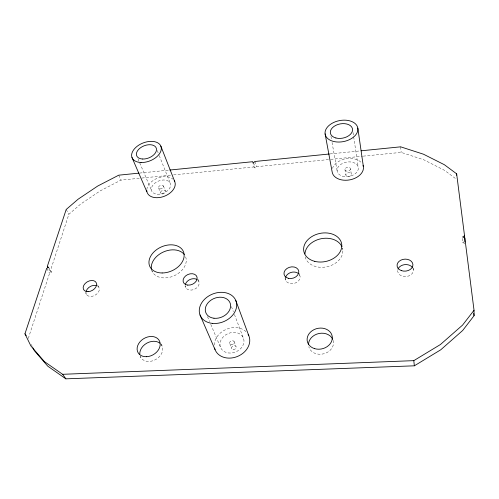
<?xml version="1.0" encoding="UTF-8"?>
<svg xmlns="http://www.w3.org/2000/svg" width="499" height="499" viewBox="0 0 499 499"><rect width="100%" height="100%" fill="white"/><g stroke="black" fill="none" stroke-linecap="round" stroke-linejoin="round"><path stroke-width="0.37" stroke-dasharray="2.5 1.87" d="M28.3 338.391L49.619 273.159L51.54 272.074L48.578 267.333M51.54 272.074L50.256 271.219L68.862 214.289L80.701 204.035L100.131 190.924L121.026 180.102L141.136 178.112M252.575 161.72L254.053 166.94L255.083 167.976L256.386 166.71L329.939 159.43M462.629 238.385L462.71 242.583L463.989 241.778M139.639 173.072L169.03 170.115M330.107 153.923L359.567 150.96M141.909 178.037L170.527 175.205M173.621 174.899L254.053 166.94M330.712 159.356L362.461 156.218M363.235 156.137L401.171 152.388L423.813 159.799L444.547 170.334L456.791 179.497M462.71 242.583L464.9 243.506M46.638 268.425L49.619 273.159M48.771 268.849L50.256 271.219M85.423 292.663L86.483 294.454M97.461 284.823L98.827 287.224M140.107 356.255L140.868 357.608M66.199 209.474L68.862 214.289M160.996 343.905L162.063 345.963M31.281 344.478L32.279 346.512M151.746 270.527L152.332 271.762M118.756 175.174L121.026 180.102M184.979 285.946L185.603 287.368M138.005 158.838L151.771 191.086M207.484 316.603L209.58 321.562M210.784 324.4L220.689 347.778M158.613 188.192L160.703 193.207M197.947 279.24L198.839 281.386M163.348 185.927L165.406 190.955M229.852 343.692L231.848 348.601M157.216 150.542L158.944 154.871M159.231 155.594L170.171 183.039M234.037 341.541L235.996 346.468M231.436 306.586L233.357 311.65M234.436 314.489L243.718 338.927A12.369 9.936 -23 0 1 228.355 352.955A12.369 9.936 -23 0 1 223.851 336.282A12.369 9.936 -23 0 1 243.718 338.927M285.035 277.887L285.665 280.107M253.604 162.749L255.083 167.976M254.92 161.483L256.386 166.71M299.319 273.358L299.905 275.591M342.744 249.675L342.451 248.146A19.137 14.315 -11.8 0 1 327.381 266.659A19.137 14.315 -11.8 0 1 305.182 256.879M330.956 136.321L331.498 139.371M332.041 142.415L337.212 171.363M344.915 169.479L345.832 174.906M350.485 168.949A2.807 1.902 -10.4 0 1 346.306 171.014A2.807 1.902 -10.4 0 1 346.312 167.695A2.807 1.902 -10.4 0 1 350.485 168.949L351.365 174.388A2.788 1.902 -10.3 0 1 347.21 176.446A2.788 1.902 -10.3 0 1 347.217 173.128A2.788 1.902 -10.3 0 1 351.365 174.388M353.011 132.478L358.226 167.065M400.647 146.831L401.171 152.388M413.234 267.982L413.428 270.028M299.506 274.781A7.473 5.726 -14.7 0 1 294.161 283.451A7.473 5.726 -14.7 0 1 285.434 278.33M332.465 168.444A15.837 10.71 -10.4 0 1 345.352 158.913A15.837 10.71 -10.4 0 1 361.288 162.531M146.818 189.477A14.833 9.668 -21.8 0 1 157.478 178.187A14.833 9.668 -21.8 0 1 172.941 179.116M185.616 256.86A18.245 13.049 -24 0 1 173.247 276.153A18.245 13.049 -24 0 1 151.802 270.495M214.252 345.015A18.263 14.671 -23 0 1 226.509 329.24A18.263 14.671 -23 0 1 246.207 331.872M197.797 280.039A7.26 5.383 -23.4 0 1 194.516 289.283A7.26 5.383 -23.4 0 1 185.235 285.709M97.717 286.095A7.154 4.984 -29.4 0 1 94.766 295.389A7.154 4.984 -29.4 0 1 85.996 292.121M160.784 344.017A12.107 9.313 -30.2 0 1 156.243 359.211A12.107 9.313 -30.2 0 1 140.338 356.56M333.176 340.455A12.606 10.435 -12.3 0 1 323.814 353.785A12.606 10.435 -12.3 0 1 308.787 346.78M412.916 268.2A7.884 5.994 -4.2 0 1 406.529 276.502A7.884 5.994 -4.2 0 1 397.74 270.109M159.936 188.915A2.632 1.715 -21.8 0 0 163.497 186.352A2.632 1.715 -21.8 0 0 159.518 185.921A2.632 1.715 -21.8 0 0 159.936 188.915M162.019 193.93A2.614 1.715 -21.8 0 0 165.549 191.373A2.614 1.715 -21.8 0 0 161.595 190.942A2.614 1.715 -21.8 0 0 162.019 193.93M342.47 176.153A10.729 7.254 -10.4 0 0 358.369 168.194A10.729 7.254 -10.4 0 0 342.364 163.485A10.729 7.254 -10.4 0 0 342.47 176.153M157.528 194.23A10.049 6.549 -21.8 0 0 170.521 184.006A10.049 6.549 -21.8 0 0 154.94 183.108A10.049 6.549 -21.8 0 0 157.528 194.23M233.12 349.462A2.339 1.89 -23.1 0 0 236.164 346.93A2.339 1.89 -23.1 0 0 232.484 346.225A2.339 1.89 -23.1 0 0 233.12 349.462M231.131 344.547A2.358 1.89 -23 0 0 234.206 342.002A2.358 1.89 -23 0 0 230.501 341.304A2.358 1.89 -23 0 0 231.131 344.547"/><path stroke-width="0.75" d="M361.114 150.804L400.647 146.831L423.439 154.191L444.316 164.689L456.647 173.827L464.538 235.765L462.604 236.981L464.812 237.898L474.031 310.266L474.05 315.705L462.679 330.488L440.742 349.799L414.351 365.811L65.874 378.841L62.618 374.3L44.442 361.632L30.907 346L24.95 333.806L46.638 268.425L48.578 267.333L47.286 266.478L66.199 209.474L78.137 199.188L97.71 186.04L118.756 175.174L138.865 173.147M474.031 310.266L462.561 325.111L440.43 344.528L413.802 360.646L62.618 374.3M169.803 170.04L252.575 161.72L253.604 162.749L254.92 161.483L329.334 153.998M65.874 378.841L47.773 366.179L34.263 350.566L32.94 347.859M24.95 333.806L26.204 335.528M47.286 266.478L48.029 267.664M131.979 157.497L147.18 192.533A14.833 9.668 -21.8 0 0 165.269 195.882A14.833 9.668 -21.8 0 0 174.288 180.694M200.012 314.975L215.038 349.574M160.853 146.132L174.75 181.592M235.753 300.373L248.801 335.671M325.099 133.826L332.134 171.831A15.837 10.71 -10.4 0 0 350.179 179.796A15.837 10.71 -10.4 0 0 363.091 165.493M357.82 128.075A16.617 10.679 -11 0 1 334.879 141.728A16.617 10.679 -11 0 1 331.741 123.496A16.617 10.679 -11 0 1 357.82 128.075L363.366 166.585M473.757 313.403L474.05 315.705M413.802 360.646L414.351 365.811M456.647 173.827L456.685 175.243M464.812 237.898L464.881 242.102M464.538 235.765L464.588 238.572M285.59 277.413A7.473 5.726 -14.7 0 1 290.873 272.485A7.473 5.726 -14.7 0 1 298.234 273.402M146.906 191.56A14.833 9.668 -21.8 0 1 146.787 190.537M248.109 334.305A18.263 14.671 -23 0 1 237.518 356.448A18.263 14.671 -23 0 1 214.589 348.109M185.31 284.823A7.26 5.383 -23.4 0 1 189.957 279.534A7.26 5.383 -23.4 0 1 197.068 279.515M86.165 291.254A7.154 4.984 -29.4 0 1 96.12 285.434M151.453 269.167A18.245 13.049 -24 0 1 163.441 251.97A18.245 13.049 -24 0 1 184.268 254.49M139.795 354.246A12.107 9.313 -30.2 0 1 146.899 343.112A12.107 9.313 -30.2 0 1 159.917 343.212M308.513 344.179A12.606 10.435 -12.3 0 1 318.986 333.494A12.606 10.435 -12.3 0 1 332.714 339.226M304.926 253.904A19.137 14.315 -11.8 0 1 321.337 238.684A19.137 14.315 -11.8 0 1 341.946 246.78M397.984 269.179A7.884 5.994 -4.2 0 1 404.589 264.651A7.884 5.994 -4.2 0 1 412.386 267.37M288.41 278.336A7.535 5.739 -14.8 0 0 298.764 271.25A7.535 5.739 -14.8 0 0 286.969 268.481A7.535 5.739 -14.8 0 0 288.41 278.336M162.175 272.972A18.376 13.055 -24 0 0 183.513 251.833A18.376 13.055 -24 0 0 153.966 251.889A18.376 13.055 -24 0 0 162.175 272.972M212.293 323.383A19.305 14.87 -22.5 0 0 236.27 301.839A19.305 14.87 -22.5 0 0 205.37 298.502A19.305 14.87 -22.5 0 0 212.293 323.383M213.977 318.243A13.08 10.074 -22.5 0 0 230.357 303.754A13.08 10.074 -22.5 0 0 209.486 301.327A13.08 10.074 -22.5 0 0 213.977 318.243M140.999 162.506A15.519 9.587 -21.5 0 0 161.165 147.086A15.519 9.587 -21.5 0 0 137.231 146.219A15.519 9.587 -21.5 0 0 140.999 162.506M142.708 159.025A10.51 6.493 -21.5 0 0 156.412 148.608A10.51 6.493 -21.5 0 0 140.231 147.966A10.51 6.493 -21.5 0 0 142.708 159.025M401.383 270.62A7.947 6.007 -4.4 0 0 412.923 264.576A7.947 6.007 -4.4 0 0 400.685 260.235A7.947 6.007 -4.4 0 0 401.383 270.62M335.883 137.986A11.259 7.236 -11 0 0 352.575 129.765A11.259 7.236 -11 0 0 335.864 125.324A11.259 7.236 -11 0 0 335.883 137.986M146.481 356.704A12.207 9.331 -30 0 0 159.574 341.166A12.207 9.331 -30 0 0 139.913 341.896A12.207 9.331 -30 0 0 146.481 356.704M314.644 348.651A12.712 10.46 -12.5 0 0 332.253 336.632A12.712 10.46 -12.5 0 0 312.249 330.669A12.712 10.46 -12.5 0 0 314.644 348.651M314.813 261.37A19.28 14.328 -11.9 0 0 341.728 244.329A19.28 14.328 -11.9 0 0 311.613 236.719A19.28 14.328 -11.9 0 0 314.813 261.37M187.73 285.104A7.317 5.389 -23.3 0 0 197.043 277.176A7.317 5.389 -23.3 0 0 185.553 275.966A7.317 5.389 -23.3 0 0 187.73 285.104M88.03 291.666A7.204 4.984 -29.3 0 0 96.426 283.12A7.204 4.984 -29.3 0 0 85.204 283.432A7.204 4.984 -29.3 0 0 88.03 291.666"/></g></svg>
